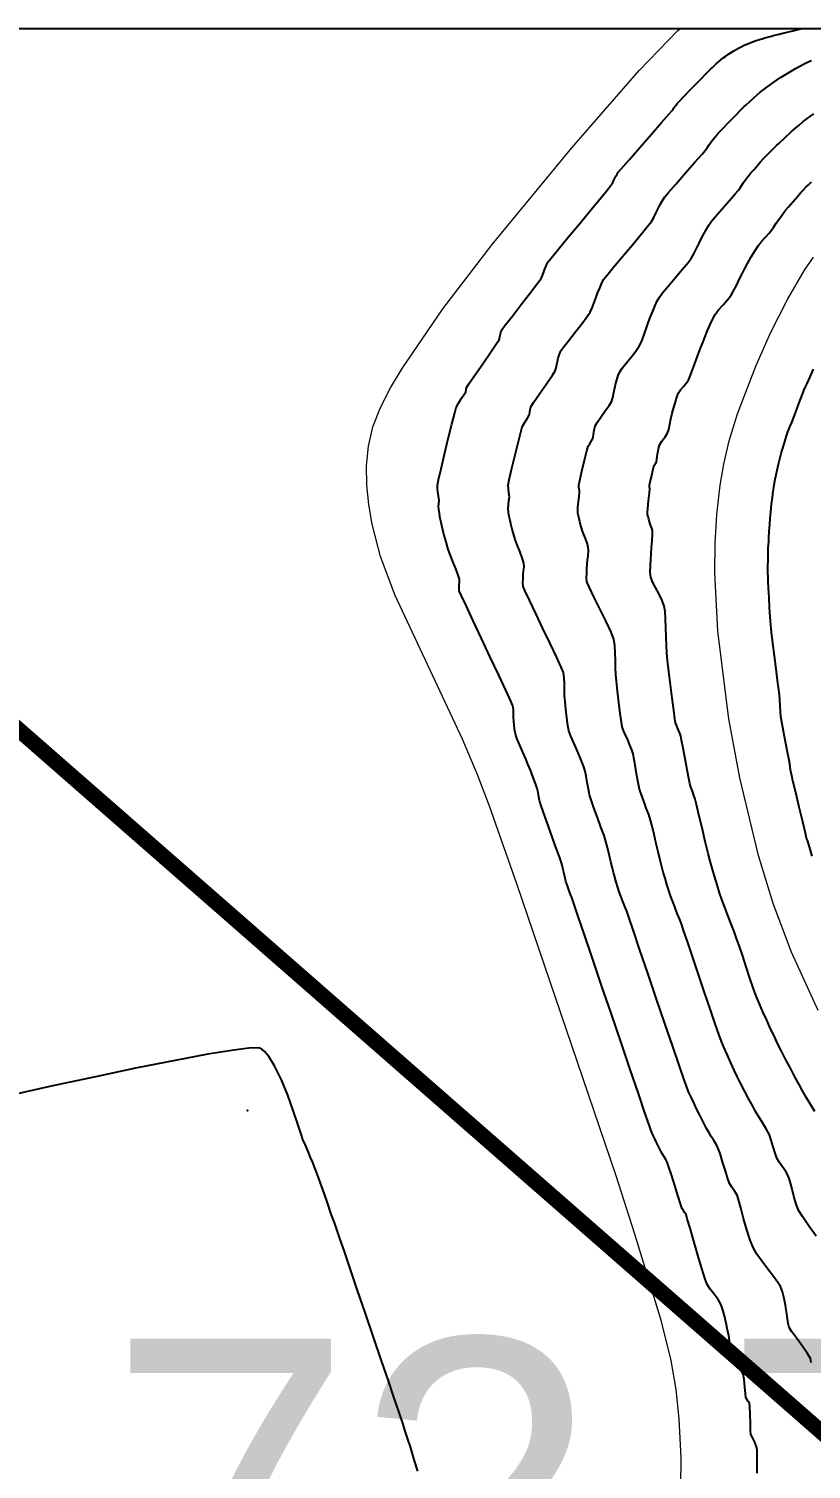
# Model space of a CAD drawing. Extents: x 27 to 849, y 0 to 853.
# Drawn here: x 442.5 to 492.7, y 760 to 852.5 of the extents above; entities that cross this region are included whole.
import ezdxf
from ezdxf.enums import TextEntityAlignment as Align

# ---------------------------------------------------------------- set-up
doc = ezdxf.new("R2010")
doc.units = 0
doc.header["$LTSCALE"] = 2
for name, color, linetype in [('ARQ - PORTAS E ESQUADRIAS 1-50', 2, 'Continuous'), ('Curva 1 m', 5, 'Continuous'), ('Curva Mestra', 1, 'Continuous'), ('TXT - TEXTO 01', 142, 'Continuous')]:
    doc.layers.add(name, color=color, linetype=linetype)
doc.styles.add('ARIAL', font='arial.ttf')

msp = doc.modelspace()

# ---------------------------------------------------------------- linework, layer by layer
at = {"layer": 'ARQ - PORTAS E ESQUADRIAS 1-50', "elevation": 45}
msp.add_lwpolyline([(848.941, 852.522), (26.505, 852.522), (26.505, 7.377), (848.941, 7.377)], close=True, dxfattribs=at)
at = {"layer": 'ARQ - PORTAS E ESQUADRIAS 1-50', "const_width": 1}
msp.add_lwpolyline([(619.662, 64.962), (532.953, 53.734), (488.222, 57.382), (464.071, 66.688), (452.245, 74.702), (148.786, 382.232), (76.606, 469.903), (65.463, 493.563), (62.139, 582.817), (440.601, 808.535), (802.504, 491.862), (619.662, 64.962)], close=True, dxfattribs=at)
at = {"layer": 'ARQ - PORTAS E ESQUADRIAS 1-50'}
msp.add_point((456.505, 783.005), dxfattribs=at)
msp.add_point((456.505, 783.005), dxfattribs=at)
at = {"layer": 'Curva 1 m', "linetype": 'Continuous', "lineweight": -3}
for points, elevation in [([(489.25, 759.69), (489.25, 759.953), (489.259, 760.439), (489.268, 760.927), (489.265, 761.19), (489.209, 761.395), (489.15, 761.565), (489.101, 761.691), (489.05, 761.815), (488.956, 761.982), (488.858, 762.19), (488.84, 762.428), (488.82, 762.908), (488.799, 763.47), (488.777, 763.95), (488.756, 764.19), (488.689, 764.311), (488.593, 764.444), (488.524, 764.565), (488.499, 764.804), (488.472, 765.245), (488.431, 765.722), (488.366, 766.065), (488.23, 766.304), (488.028, 766.565), (487.823, 766.827), (487.682, 767.065), (487.604, 767.367), (487.542, 767.776), (487.487, 768.204), (487.429, 768.565), (487.361, 768.89), (487.266, 769.335), (487.154, 769.818), (487.039, 770.255), (486.931, 770.565), (486.747, 770.863), (486.493, 771.191), (486.237, 771.518), (486.048, 771.815), (485.92, 772.172), (485.71, 772.846), (485.454, 773.704), (485.188, 774.613), (484.948, 775.439), (484.769, 776.051), (484.687, 776.315), (484.613, 776.436), (484.518, 776.569), (484.443, 776.69), (484.359, 776.939), (484.184, 777.484), (483.965, 778.177), (483.745, 778.874), (483.567, 779.426), (483.478, 779.69), (483.39, 779.852), (483.279, 780.031), (483.183, 780.19), (483.069, 780.401), (482.918, 780.688), (482.791, 780.94), (482.678, 781.177), (482.554, 781.449), (482.451, 781.69), (482.335, 782.025), (482.049, 782.86), (481.627, 784.096), (481.104, 785.632), (480.513, 787.368), (479.889, 789.204), (479.265, 791.038), (478.675, 792.772), (478.154, 794.304), (477.736, 795.535), (477.453, 796.364), (477.342, 796.69), (477.266, 796.889), (477.177, 797.116), (477.104, 797.312), (477.04, 797.508), (476.972, 797.732), (476.916, 797.929), (476.87, 798.118), (476.808, 798.393), (476.739, 798.685), (476.676, 798.929), (476.548, 799.303), (476.288, 800.039), (475.962, 800.954), (475.639, 801.863), (475.385, 802.583), (475.267, 802.93), (475.219, 803.171), (475.175, 803.449), (475.126, 803.69), (475.033, 803.961), (474.869, 804.398), (474.684, 804.876), (474.528, 805.272), (474.389, 805.598), (474.202, 806.025), (474.004, 806.475), (473.838, 806.87), (473.743, 807.135), (473.691, 807.405), (473.651, 807.732), (473.622, 808.042), (473.604, 808.262), (473.596, 808.502), (473.59, 808.777), (473.562, 809.012), (473.432, 809.312), (473.109, 810.01), (472.65, 810.99), (472.11, 812.139), (471.542, 813.341), (471.004, 814.483), (470.549, 815.45), (470.233, 816.126), (470.11, 816.398), (470.104, 816.584), (470.116, 816.773), (470.135, 816.962), (470.14, 817.148), (470.069, 817.352), (469.907, 817.771), (469.705, 818.288), (469.514, 818.787), (469.383, 819.152), (469.265, 819.556), (469.134, 820.041), (469.019, 820.495), (468.946, 820.804), (468.896, 821.061), (468.841, 821.372), (468.796, 821.652), (468.777, 821.815), (468.796, 822.004), (468.817, 822.192), (468.799, 822.354), (468.761, 822.631), (468.725, 822.939), (468.717, 823.192), (468.784, 823.537), (468.945, 824.249), (469.164, 825.181), (469.408, 826.188), (469.639, 827.123), (469.824, 827.84), (469.927, 828.192), (470.067, 828.461), (470.264, 828.779), (470.442, 829.053), (470.528, 829.192), (470.55, 829.327), (470.574, 829.461), (470.735, 829.703), (471.121, 830.267), (471.621, 830.994), (472.122, 831.721), (472.51, 832.29), (472.675, 832.537), (472.714, 832.685), (472.746, 832.837), (472.79, 833.006), (472.852, 833.183), (473.049, 833.446), (473.507, 834.041), (474.099, 834.805), (474.695, 835.574), (475.164, 836.186), (475.377, 836.477), (475.465, 836.678), (475.549, 836.914), (475.612, 837.092), (475.67, 837.234), (475.738, 837.394), (475.807, 837.528), (476, 837.769), (476.466, 838.337), (477.115, 839.123), (477.855, 840.018), (478.596, 840.913), (479.245, 841.699), (479.712, 842.266), (479.904, 842.506), (479.978, 842.639), (480.053, 842.795), (480.117, 842.926), (480.184, 843.048), (480.263, 843.185), (480.337, 843.301), (480.549, 843.549), (481.049, 844.126), (481.72, 844.898), (482.447, 845.731), (483.113, 846.495), (483.601, 847.054), (483.795, 847.278), (483.852, 847.362), (483.907, 847.444), (483.964, 847.522), (484.022, 847.599), (484.124, 847.721), (484.263, 847.88), (484.496, 848.121), (484.994, 848.634), (485.576, 849.231), (486.061, 849.728), (486.266, 849.939), (486.312, 849.98), (486.358, 850.021), (486.45, 850.109), (486.628, 850.275), (486.768, 850.403), (486.924, 850.528), (487.083, 850.649), (487.25, 850.768), (487.419, 850.885), (487.587, 850.995), (487.758, 851.101), (487.907, 851.188), (488.101, 851.297), (488.236, 851.371), (488.377, 851.442), (488.521, 851.509), (488.706, 851.587), (488.915, 851.67), (489.063, 851.722), (489.251, 851.785), (489.416, 851.838), (489.575, 851.886), (489.757, 851.939), (489.916, 851.984), (490.091, 852.031), (490.366, 852.105), (490.666, 852.183), (490.916, 852.247), (491.19, 852.313), (491.544, 852.396), (491.877, 852.473), (492.089, 852.522)], 69), ([(492.738, 766.804), (492.687, 767.065), (492.517, 767.352), (492.195, 767.808), (491.82, 768.321), (491.495, 768.778), (491.32, 769.065), (491.252, 769.315), (491.207, 769.619), (491.171, 769.927), (491.13, 770.19), (491.069, 770.498), (490.984, 770.913), (490.878, 771.342), (490.757, 771.69), (490.592, 771.953), (490.303, 772.341), (489.943, 772.807), (489.569, 773.302), (489.233, 773.779), (488.991, 774.19), (488.8, 774.676), (488.592, 775.339), (488.386, 776.068), (488.201, 776.756), (488.056, 777.291), (487.97, 777.565), (487.823, 777.807), (487.633, 778.073), (487.484, 778.315), (487.381, 778.604), (487.221, 779.118), (487.039, 779.713), (486.873, 780.244), (486.759, 780.565), (486.635, 780.801), (486.474, 781.069), (486.307, 781.334), (486.17, 781.565), (486.011, 781.858), (485.793, 782.268), (485.568, 782.702), (485.386, 783.065), (485.221, 783.408), (485.035, 783.81), (484.854, 784.214), (484.707, 784.565), (484.564, 784.97), (484.258, 785.859), (483.831, 787.111), (483.323, 788.605), (482.775, 790.217), (482.229, 791.828), (481.725, 793.315), (481.304, 794.556), (481.007, 795.43), (480.875, 795.815), (480.765, 796.105), (480.633, 796.441), (480.503, 796.775), (480.399, 797.06), (480.306, 797.343), (480.203, 797.674), (480.104, 798.007), (480.022, 798.293), (479.953, 798.578), (479.859, 798.989), (479.752, 799.458), (479.643, 799.916), (479.542, 800.293), (479.417, 800.67), (479.223, 801.217), (478.996, 801.842), (478.772, 802.457), (478.59, 802.971), (478.486, 803.294), (478.41, 803.653), (478.339, 804.081), (478.271, 804.494), (478.203, 804.813), (478.112, 805.091), (477.992, 805.41), (477.865, 805.727), (477.755, 805.999), (477.624, 806.296), (477.452, 806.671), (477.284, 807.059), (477.166, 807.397), (477.101, 807.741), (477.033, 808.242), (476.971, 808.796), (476.92, 809.3), (476.888, 809.65), (476.873, 809.999), (476.869, 810.406), (476.853, 810.811), (476.804, 811.15), (476.667, 811.49), (476.365, 812.15), (475.954, 813.02), (475.489, 813.991), (475.027, 814.954), (474.624, 815.798), (474.335, 816.413), (474.216, 816.69), (474.199, 816.925), (474.212, 817.199), (474.228, 817.44), (474.25, 817.68), (474.277, 817.954), (474.274, 818.19), (474.188, 818.461), (474.019, 818.892), (473.835, 819.348), (473.707, 819.693), (473.618, 819.995), (473.52, 820.359), (473.434, 820.7), (473.379, 820.932), (473.328, 821.173), (473.278, 821.449), (473.252, 821.69), (473.27, 821.93), (473.31, 822.205), (473.333, 822.445), (473.311, 822.684), (473.271, 822.957), (473.258, 823.195), (473.324, 823.527), (473.48, 824.208), (473.684, 825.064), (473.894, 825.922), (474.069, 826.607), (474.165, 826.945), (474.31, 827.205), (474.497, 827.489), (474.616, 827.695), (474.65, 827.864), (474.671, 828.064), (474.707, 828.232), (474.885, 828.508), (475.266, 829.058), (475.715, 829.701), (476.099, 830.255), (476.283, 830.539), (476.339, 830.725), (476.383, 830.945), (476.425, 831.138), (476.48, 831.35), (476.553, 831.611), (476.638, 831.831), (476.796, 832.051), (477.13, 832.479), (477.553, 833.016), (477.984, 833.563), (478.338, 834.025), (478.531, 834.301), (478.663, 834.588), (478.794, 834.942), (478.911, 835.283), (479.002, 835.532), (479.117, 835.815), (479.253, 836.135), (479.392, 836.404), (479.597, 836.667), (480.035, 837.201), (480.614, 837.897), (481.24, 838.648), (481.819, 839.343), (482.258, 839.876), (482.465, 840.137), (482.611, 840.403), (482.761, 840.716), (482.89, 840.978), (483.024, 841.221), (483.181, 841.495), (483.33, 841.727), (483.565, 842.008), (484.048, 842.565), (484.653, 843.257), (485.252, 843.941), (485.718, 844.473), (485.924, 844.71), (486.038, 844.877), (486.147, 845.043), (486.26, 845.199), (486.377, 845.352), (486.501, 845.501), (486.689, 845.722), (486.86, 845.914), (487.067, 846.131), (487.445, 846.52), (487.869, 846.955), (488.217, 847.31), (488.362, 847.458), (488.431, 847.52), (488.538, 847.622), (488.782, 847.852), (489.056, 848.107), (489.252, 848.284), (489.449, 848.444), (489.679, 848.622), (489.882, 848.776), (490.092, 848.928), (490.338, 849.1), (490.553, 849.247), (490.767, 849.388), (491.013, 849.546), (491.231, 849.681), (491.437, 849.801), (491.722, 849.962), (492, 850.118), (492.186, 850.22), (492.367, 850.311), (492.574, 850.412), (492.757, 850.496)], 68), ([(493.055, 774.933), (492.559, 775.621), (492.161, 776.195), (491.935, 776.565), (491.774, 776.981), (491.621, 777.504), (491.48, 778.044), (491.356, 778.511), (491.254, 778.815), (491.098, 779.081), (490.89, 779.378), (490.681, 779.674), (490.524, 779.94), (490.408, 780.256), (490.289, 780.667), (490.167, 781.09), (490.041, 781.44), (489.862, 781.778), (489.619, 782.181), (489.366, 782.588), (489.157, 782.94), (488.975, 783.273), (488.728, 783.737), (488.454, 784.259), (488.192, 784.768), (487.981, 785.19), (487.787, 785.592), (487.567, 786.061), (487.342, 786.554), (487.133, 787.028), (486.962, 787.44), (486.817, 787.841), (486.563, 788.575), (486.233, 789.544), (485.857, 790.654), (485.468, 791.807), (485.096, 792.908), (484.775, 793.862), (484.535, 794.571), (484.407, 794.94), (484.28, 795.28), (484.126, 795.673), (483.965, 796.084), (483.815, 796.474), (483.694, 796.807), (483.584, 797.139), (483.462, 797.526), (483.338, 797.932), (483.224, 798.321), (483.129, 798.658), (483.04, 799.015), (482.918, 799.536), (482.778, 800.141), (482.636, 800.75), (482.508, 801.282), (482.409, 801.658), (482.288, 802.021), (482.134, 802.439), (481.969, 802.875), (481.818, 803.293), (481.705, 803.658), (481.61, 804.083), (481.51, 804.633), (481.414, 805.197), (481.334, 805.668), (481.28, 805.936), (481.195, 806.19), (481.083, 806.477), (480.981, 806.727), (480.894, 806.924), (480.779, 807.174), (480.667, 807.434), (480.589, 807.658), (480.538, 807.957), (480.462, 808.516), (480.374, 809.221), (480.288, 809.954), (480.216, 810.598), (480.172, 811.038), (480.152, 811.447), (480.146, 811.924), (480.138, 812.421), (480.11, 812.892), (480.047, 813.288), (479.873, 813.74), (479.549, 814.436), (479.153, 815.242), (478.764, 816.024), (478.46, 816.649), (478.321, 816.982), (478.296, 817.236), (478.303, 817.539), (478.323, 817.845), (478.339, 818.107), (478.36, 818.37), (478.394, 818.678), (478.417, 818.982), (478.409, 819.232), (478.342, 819.474), (478.23, 819.755), (478.113, 820.024), (478.03, 820.233), (477.949, 820.514), (477.866, 820.834), (477.812, 821.06), (477.778, 821.22), (477.745, 821.403), (477.727, 821.565), (477.744, 821.78), (477.786, 822.132), (477.829, 822.484), (477.848, 822.698), (477.834, 822.857), (477.807, 823.039), (477.798, 823.198), (477.859, 823.495), (477.998, 824.094), (478.168, 824.794), (478.319, 825.396), (478.403, 825.698), (478.495, 825.859), (478.615, 826.036), (478.704, 826.198), (478.745, 826.426), (478.781, 826.738), (478.84, 827.002), (478.97, 827.217), (479.216, 827.565), (479.501, 827.96), (479.751, 828.315), (479.89, 828.541), (479.975, 828.819), (480.041, 829.15), (480.104, 829.439), (480.162, 829.666), (480.238, 829.953), (480.327, 830.242), (480.423, 830.478), (480.58, 830.703), (480.85, 831.036), (481.169, 831.422), (481.469, 831.804), (481.685, 832.125), (481.842, 832.458), (482.002, 832.87), (482.153, 833.3), (482.286, 833.687), (482.391, 833.971), (482.516, 834.279), (482.664, 834.637), (482.821, 834.989), (482.976, 835.279), (483.183, 835.554), (483.55, 835.998), (483.999, 836.527), (484.447, 837.055), (484.816, 837.497), (485.025, 837.768), (485.188, 838.055), (485.358, 838.402), (485.522, 838.748), (485.663, 839.03), (485.808, 839.295), (485.98, 839.601), (486.158, 839.903), (486.323, 840.154), (486.571, 840.456), (486.991, 840.938), (487.46, 841.468), (487.854, 841.914), (488.052, 842.142), (488.163, 842.3), (488.283, 842.484), (488.388, 842.641), (488.495, 842.79), (488.619, 842.959), (488.731, 843.105), (488.857, 843.256), (489.055, 843.49), (489.272, 843.742), (489.456, 843.949), (489.697, 844.202), (490.031, 844.545), (490.328, 844.847), (490.458, 844.978), (490.503, 845.019), (490.663, 845.17), (491.029, 845.515), (491.441, 845.899), (491.736, 846.165), (491.95, 846.34), (492.203, 846.54), (492.459, 846.736), (492.681, 846.902), (492.909, 847.068)], 67), ([(492.957, 782.945), (492.664, 783.432), (492.373, 783.918), (492.143, 784.315), (491.95, 784.67), (491.689, 785.158), (491.391, 785.722), (491.086, 786.307), (490.804, 786.857), (490.575, 787.315), (490.364, 787.754), (490.124, 788.262), (489.873, 788.805), (489.628, 789.35), (489.403, 789.864), (489.218, 790.315), (489.028, 790.829), (488.797, 791.501), (488.549, 792.245), (488.307, 792.977), (488.096, 793.612), (487.94, 794.065), (487.77, 794.518), (487.565, 795.043), (487.35, 795.59), (487.15, 796.111), (486.988, 796.555), (486.842, 796.997), (486.679, 797.513), (486.514, 798.054), (486.362, 798.573), (486.236, 799.022), (486.107, 799.529), (485.924, 800.293), (485.718, 801.169), (485.52, 802.012), (485.362, 802.678), (485.275, 803.022), (485.197, 803.254), (485.097, 803.521), (484.998, 803.789), (484.923, 804.022), (484.858, 804.334), (484.751, 804.906), (484.625, 805.602), (484.502, 806.284), (484.405, 806.815), (484.358, 807.059), (484.287, 807.258), (484.208, 807.454), (484.146, 807.593), (484.069, 807.765), (484.012, 807.92), (483.974, 808.169), (483.899, 808.731), (483.801, 809.497), (483.694, 810.359), (483.591, 811.207), (483.507, 811.933), (483.456, 812.427), (483.428, 812.89), (483.41, 813.444), (483.395, 814.031), (483.374, 814.596), (483.342, 815.08), (483.289, 815.427), (483.157, 815.781), (482.953, 816.19), (482.728, 816.608), (482.535, 816.985), (482.426, 817.273), (482.393, 817.612), (482.402, 818.016), (482.428, 818.424), (482.45, 818.773), (482.474, 819.157), (482.51, 819.621), (482.539, 820.037), (482.543, 820.273), (482.492, 820.44), (482.414, 820.627), (482.354, 820.774), (482.29, 821.002), (482.245, 821.187), (482.22, 821.313), (482.202, 821.44), (482.227, 821.691), (482.282, 822.196), (482.338, 822.7), (482.364, 822.95), (482.35, 823.076), (482.339, 823.2), (482.384, 823.408), (482.482, 823.821), (482.584, 824.236), (482.641, 824.45), (482.717, 824.575), (482.792, 824.7), (482.817, 824.863), (482.857, 825.176), (482.91, 825.52), (482.973, 825.773), (483.127, 826.023), (483.338, 826.294), (483.498, 826.542), (483.572, 826.779), (483.645, 827.106), (483.716, 827.451), (483.782, 827.74), (483.868, 828.056), (483.981, 828.461), (484.101, 828.852), (484.208, 829.126), (484.341, 829.323), (484.52, 829.539), (484.702, 829.754), (484.839, 829.949), (484.97, 830.252), (485.172, 830.783), (485.404, 831.41), (485.621, 831.997), (485.781, 832.41), (485.915, 832.737), (486.075, 833.123), (486.246, 833.52), (486.412, 833.88), (486.561, 834.155), (486.782, 834.452), (487.069, 834.779), (487.358, 835.105), (487.585, 835.399), (487.742, 835.672), (487.921, 836.029), (488.108, 836.417), (488.285, 836.785), (488.436, 837.082), (488.638, 837.447), (488.883, 837.877), (489.124, 838.283), (489.316, 838.58), (489.519, 838.831), (489.776, 839.12), (490.019, 839.388), (490.181, 839.574), (490.328, 839.785), (490.488, 840.03), (490.628, 840.24), (490.771, 840.439), (490.937, 840.663), (491.086, 840.858), (491.273, 841.081), (491.569, 841.428), (491.865, 841.77), (492.053, 841.983), (492.21, 842.15), (492.392, 842.336), (492.553, 842.498), (492.748, 842.684)], 66), ([(492.795, 799.359), (492.614, 799.957), (492.53, 800.231), (492.483, 800.372), (492.438, 800.513), (492.362, 800.826), (492.186, 801.558), (491.959, 802.5), (491.733, 803.446), (491.556, 804.186), (491.478, 804.513), (491.434, 804.705), (491.395, 804.897), (491.373, 805.089), (491.351, 805.281), (491.307, 805.515), (491.208, 806.031), (491.081, 806.698), (490.95, 807.388), (490.843, 807.971), (490.786, 808.317), (490.755, 808.64), (490.731, 809.016), (490.709, 809.392), (490.685, 809.715), (490.647, 810.04), (490.571, 810.632), (490.473, 811.394), (490.366, 812.231), (490.264, 813.045), (490.181, 813.741), (490.129, 814.222), (490.092, 814.713), (490.055, 815.328), (490.021, 815.977), (489.992, 816.569), (489.971, 817.015), (489.962, 817.222), (489.957, 817.361), (489.953, 817.519), (489.951, 817.658), (489.954, 817.926), (489.961, 818.41), (489.969, 818.893), (489.974, 819.158), (489.986, 819.368), (490, 819.579), (490.013, 819.804), (490.037, 820.221), (490.066, 820.692), (490.093, 821.079), (490.132, 821.479), (490.185, 821.972), (490.233, 822.396), (490.255, 822.589), (490.271, 822.686), (490.288, 822.784), (490.311, 822.924), (490.359, 823.225), (490.417, 823.573), (490.469, 823.857), (490.537, 824.16), (490.63, 824.552), (490.714, 824.896), (490.754, 825.055), (490.778, 825.145), (490.803, 825.235), (490.868, 825.45), (491.006, 825.905), (491.149, 826.37), (491.228, 826.62), (491.296, 826.781), (491.367, 826.941), (491.477, 827.228), (491.711, 827.839), (491.983, 828.552), (492.21, 829.146), (492.308, 829.402), (492.35, 829.474), (492.393, 829.547), (492.474, 829.729), (492.66, 830.148), (492.883, 830.651)], 64), ([(467.45, 759.833), (467.248, 760.492), (467.107, 760.948), (466.972, 761.379), (466.812, 761.878), (466.644, 762.4), (466.482, 762.899), (466.341, 763.328), (466.206, 763.729), (465.935, 764.527), (465.558, 765.637), (465.105, 766.97), (464.604, 768.439), (464.087, 769.957), (463.583, 771.437), (463.121, 772.791), (462.731, 773.932), (462.444, 774.774), (462.288, 775.228), (462.112, 775.733), (461.895, 776.352), (461.665, 777.006), (461.45, 777.618), (461.276, 778.109), (461.171, 778.402), (461.064, 778.693), (460.937, 779.031), (460.809, 779.368), (460.696, 779.657), (460.567, 779.973), (460.4, 780.374), (460.225, 780.786), (460.073, 781.135), (459.955, 781.474), (459.742, 782.131), (459.449, 783.003), (459.092, 783.987), (458.686, 784.981), (458.248, 785.882), (457.884, 786.467), (457.609, 786.792), (457.426, 786.942), (457.335, 786.995), (457.276, 787.014), (457.079, 787.03), (456.594, 787.005), (455.625, 786.886), (453.956, 786.614), (451.862, 786.224), (449.428, 785.738), (446.742, 785.175), (443.891, 784.558), (440.962, 783.908)], 71)]:
    msp.add_lwpolyline(points, dxfattribs=dict(at, elevation=elevation))
at = {"layer": 'Curva Mestra', "lineweight": 0}
for points, elevation in [([(484.351, 758.815), (484.37, 760.69), (484.242, 763.19), (484.044, 765.065), (483.727, 766.94), (483.105, 769.44), (481.403, 775.065), (480.196, 778.815), (473.809, 797.565), (472.049, 802.566), (471.301, 804.544), (470.319, 806.873), (466.005, 816.107), (465.06, 818.611), (464.513, 820.677), (464.302, 821.94), (464.177, 823.19), (464.158, 824.44), (464.279, 825.69), (464.569, 826.94), (465.05, 828.19), (465.689, 829.44), (466.441, 830.69), (469.067, 834.536), (472.223, 838.653), (477.344, 844.875), (481.667, 849.846), (484.17, 852.419), (484.285, 852.522)], 70), ([(493.17, 789.44), (491.473, 793.19), (490.283, 796.302), (489.342, 799.386), (488.142, 804.386), (487.435, 808.182), (486.74, 813.815), (486.532, 817.565), (486.561, 819.44), (486.677, 821.315), (486.879, 823.203), (487.106, 824.544), (487.461, 826.041), (487.993, 827.773), (489.17, 830.849), (490.145, 833.03), (491.209, 835.133), (492.309, 837.007), (492.869, 837.838)], 65)]:
    msp.add_lwpolyline(points, dxfattribs=dict(at, elevation=elevation)).dxf.unprotected_set("ltscale", 0)

# ---------------------------------------------------------------- texts
at = {"layer": 'TXT - TEXTO 01', "style": 'ARIAL'}
msp.add_text('72,737', height=20.32, dxfattribs=at).set_placement((490.927, 741.918), align=Align.BOTTOM_CENTER)

doc.saveas('drawing.dxf')
